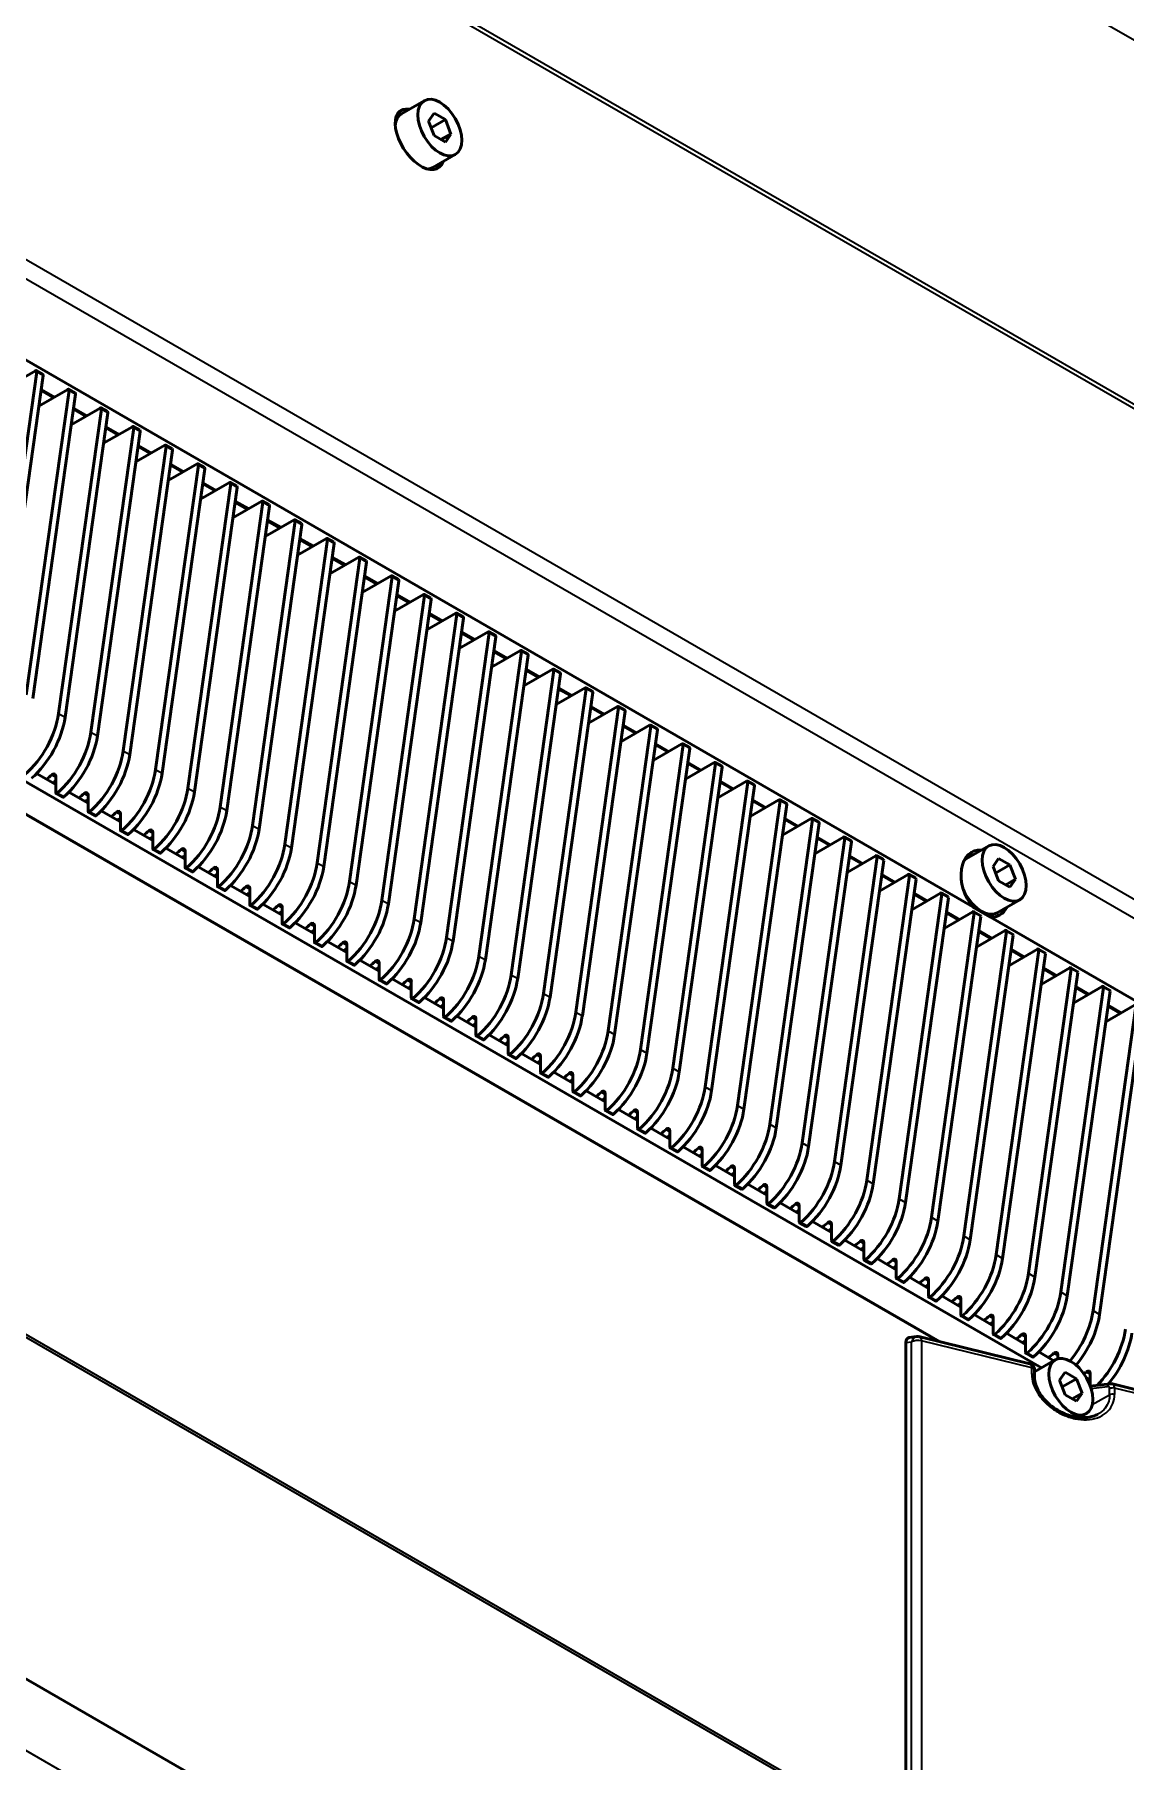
# Model space of a CAD drawing. Header units: millimetres. Extents: x 100 to 5488, y 100 to 4218.
# Drawn here: x 563.4 to 682.7, y 1034.9 to 1223.9 of the extents above; entities that cross this region are included whole.
import ezdxf

# ---------------------------------------------------------------- set-up
doc = ezdxf.new("R2010")
doc.units = ezdxf.units.MM
doc.header["$LTSCALE"] = 20
doc.layers.add('Visible (ANSI)', color=7, linetype='Continuous', lineweight=50)
doc.layers.add('Visible Narrow (ANSI)', color=7, linetype='Continuous', lineweight=35)

msp = doc.modelspace()

# ---------------------------------------------------------------- linework, layer by layer
at = {"layer": 'Visible (ANSI)'}
for p, q in [((606.025, 1216.624), (603.55, 1215.195)), ((607.112, 1215.258), (606.5, 1214.387)), ((607.112, 1215.258), (608.337, 1214.551)), ((438.302, 1213.802), (673.515, 1078.001)), ((606.5, 1214.387), (607.112, 1212.808)), ((606.784, 1213.654), (608.337, 1214.551)), ((607.889, 1212.36), (608.949, 1212.972)), ((608.949, 1212.972), (608.337, 1214.551)), ((608.337, 1212.101), (608.949, 1212.972)), ((608.337, 1212.101), (607.112, 1212.808)), ((662.364, 1080.874), (439.15, 1209.746)), ((609.425, 1210.735), (606.95, 1209.306)), ((551.27, 1194.683), (666.039, 1128.421)), ((563.643, 1186.976), (558.968, 1153.664)), ((559.675, 1153.256), (564.35, 1186.567)), ((563.503, 1187.087), (560.345, 1185.263)), ((563.603, 1187.097), (564.31, 1186.689)), ((567.178, 1184.934), (562.503, 1151.623)), ((563.211, 1151.215), (567.885, 1184.526)), ((567.039, 1185.046), (563.88, 1183.222)), ((565.581, 1184.204), (564.135, 1185.039)), ((567.139, 1185.056), (567.846, 1184.647)), ((570.714, 1182.893), (566.039, 1149.582)), ((570.574, 1183.004), (567.416, 1181.181)), ((569.117, 1182.163), (567.671, 1182.998)), ((570.674, 1183.014), (571.381, 1182.606)), ((566.746, 1149.173), (571.421, 1182.485)), ((574.249, 1180.852), (569.574, 1147.54)), ((574.11, 1180.963), (570.951, 1179.14)), ((572.652, 1180.122), (571.206, 1180.956)), ((574.21, 1180.973), (574.917, 1180.565)), ((570.282, 1147.132), (574.956, 1180.444)), ((577.645, 1178.922), (574.487, 1177.098)), ((576.188, 1178.08), (574.742, 1178.915)), ((577.745, 1178.932), (578.452, 1178.524)), ((577.785, 1178.811), (573.11, 1145.499)), ((573.817, 1145.091), (578.492, 1178.402)), ((581.32, 1176.769), (576.646, 1143.458)), ((577.353, 1143.05), (582.027, 1176.361)), ((581.181, 1176.881), (578.022, 1175.057)), ((579.723, 1176.039), (578.277, 1176.874)), ((581.281, 1176.891), (581.988, 1176.482)), ((584.856, 1174.728), (580.181, 1141.417)), ((580.888, 1141.008), (585.563, 1174.32)), ((584.716, 1174.839), (581.558, 1173.016)), ((583.259, 1173.998), (581.813, 1174.833)), ((584.816, 1174.849), (585.524, 1174.441)), ((588.391, 1172.687), (583.717, 1139.375)), ((584.424, 1138.967), (589.098, 1172.279)), ((588.252, 1172.798), (585.093, 1170.975)), ((586.794, 1171.957), (585.348, 1172.791)), ((588.352, 1172.808), (589.059, 1172.4)), ((591.927, 1170.646), (587.252, 1137.334)), ((587.959, 1136.926), (592.634, 1170.237)), ((591.788, 1170.757), (588.629, 1168.933)), ((590.33, 1169.915), (588.884, 1170.75)), ((591.888, 1170.767), (592.595, 1170.359)), ((595.462, 1168.604), (590.788, 1135.293)), ((591.495, 1134.885), (596.169, 1168.196)), ((595.323, 1168.716), (592.164, 1166.892)), ((593.865, 1167.874), (592.419, 1168.709)), ((595.423, 1168.726), (596.13, 1168.317)), ((598.998, 1166.563), (594.323, 1133.252)), ((595.03, 1132.844), (599.705, 1166.155)), ((598.859, 1166.674), (595.7, 1164.851)), ((597.401, 1165.833), (595.955, 1166.668)), ((598.959, 1166.684), (599.666, 1166.276)), ((602.533, 1164.522), (597.859, 1131.211)), ((598.566, 1130.802), (603.241, 1164.114)), ((602.394, 1164.633), (599.236, 1162.81)), ((600.936, 1163.792), (599.49, 1164.627)), ((602.494, 1164.643), (603.201, 1164.235)), ((606.069, 1162.481), (601.394, 1129.169)), ((602.101, 1128.761), (606.776, 1162.072)), ((605.93, 1162.592), (602.771, 1160.768)), ((604.472, 1161.75), (603.026, 1162.585)), ((606.03, 1162.602), (606.737, 1162.194)), ((609.604, 1160.439), (604.93, 1127.128)), ((605.637, 1126.72), (610.312, 1160.031)), ((609.465, 1160.551), (606.307, 1158.727)), ((608.008, 1159.709), (606.562, 1160.544)), ((609.565, 1160.561), (610.272, 1160.152)), ((613.14, 1158.398), (608.465, 1125.087)), ((613.001, 1158.509), (609.842, 1156.686)), ((611.543, 1157.668), (610.097, 1158.503)), ((613.101, 1158.519), (613.808, 1158.111)), ((609.172, 1124.679), (613.847, 1157.99)), ((616.676, 1156.357), (612.001, 1123.046)), ((616.536, 1156.468), (613.378, 1154.645)), ((615.079, 1155.627), (613.633, 1156.462)), ((616.636, 1156.478), (617.343, 1156.07)), ((612.708, 1122.637), (617.383, 1155.949)), ((620.211, 1154.316), (615.536, 1121.004)), ((620.072, 1154.427), (616.913, 1152.603)), ((618.614, 1153.585), (617.168, 1154.42)), ((620.172, 1154.437), (620.879, 1154.029)), ((616.244, 1120.596), (620.918, 1153.908)), ((623.747, 1152.275), (619.072, 1118.963)), ((619.779, 1118.555), (624.454, 1151.866)), ((623.607, 1152.386), (620.449, 1150.562)), ((622.15, 1151.544), (620.704, 1152.379)), ((623.707, 1152.396), (624.414, 1151.987)), ((627.282, 1150.233), (622.607, 1116.922)), ((623.315, 1116.514), (627.989, 1149.825)), ((627.143, 1150.345), (623.984, 1148.521)), ((625.685, 1149.503), (624.239, 1150.338)), ((627.243, 1150.354), (627.95, 1149.946)), ((630.818, 1148.192), (626.143, 1114.881)), ((626.85, 1114.472), (631.525, 1147.784)), ((630.678, 1148.303), (627.52, 1146.48)), ((629.221, 1147.462), (627.775, 1148.297)), ((630.778, 1148.313), (631.486, 1147.905)), ((634.353, 1146.151), (629.679, 1112.839)), ((630.386, 1112.431), (635.06, 1145.743)), ((634.214, 1146.262), (631.055, 1144.438)), ((632.756, 1145.42), (631.31, 1146.255)), ((634.314, 1146.272), (635.021, 1145.864)), ((565.723, 1141.807), (563.624, 1143.018)), ((637.889, 1144.11), (633.214, 1110.798)), ((633.921, 1110.39), (638.596, 1143.701)), ((637.749, 1144.221), (634.591, 1142.397)), ((636.292, 1143.379), (634.846, 1144.214)), ((637.849, 1144.231), (638.557, 1143.822)), ((565.723, 1142.717), (565.723, 1140.922)), ((641.424, 1142.068), (636.75, 1108.757)), ((637.457, 1108.349), (642.131, 1141.66)), ((641.285, 1142.18), (638.126, 1140.356)), ((639.827, 1141.338), (638.381, 1142.173)), ((641.385, 1142.189), (642.092, 1141.781)), ((565.764, 1140.83), (566.471, 1140.422)), ((569.258, 1139.765), (567.16, 1140.977)), ((569.258, 1140.676), (569.258, 1138.881)), ((644.96, 1140.027), (640.285, 1106.716)), ((640.992, 1106.307), (645.667, 1139.619)), ((644.821, 1140.138), (641.662, 1138.315)), ((643.363, 1139.297), (641.917, 1140.132)), ((644.921, 1140.148), (645.628, 1139.74)), ((569.3, 1138.789), (570.007, 1138.381)), ((572.794, 1137.724), (570.695, 1138.936)), ((572.794, 1138.634), (572.794, 1136.84)), ((648.495, 1137.986), (643.821, 1104.674)), ((644.528, 1104.266), (649.202, 1137.578)), ((648.356, 1138.097), (645.197, 1136.273)), ((646.898, 1137.256), (645.452, 1138.09)), ((648.456, 1138.107), (649.163, 1137.699)), ((572.835, 1136.748), (573.542, 1136.34)), ((576.329, 1135.683), (574.231, 1136.894)), ((576.329, 1136.593), (576.329, 1134.798)), ((652.031, 1135.945), (647.356, 1102.633)), ((648.063, 1102.225), (652.738, 1135.536)), ((651.892, 1136.056), (648.733, 1134.232)), ((650.434, 1135.214), (648.988, 1136.049)), ((651.992, 1136.066), (652.699, 1135.657)), ((576.371, 1134.707), (577.078, 1134.298)), ((579.865, 1133.642), (577.766, 1134.853)), ((579.865, 1134.552), (579.865, 1132.757)), ((655.566, 1133.903), (650.892, 1100.592)), ((655.427, 1134.015), (652.269, 1132.191)), ((653.97, 1133.173), (652.523, 1134.008)), ((655.527, 1134.024), (656.234, 1133.616)), ((667.755, 1135.097), (665.28, 1133.668)), ((668.843, 1133.731), (668.23, 1132.86)), ((668.843, 1133.731), (670.068, 1133.024)), ((579.906, 1132.666), (580.613, 1132.257)), ((583.4, 1131.6), (581.302, 1132.812)), ((583.4, 1132.511), (583.4, 1130.716)), ((651.599, 1100.184), (656.274, 1133.495)), ((659.102, 1131.862), (654.427, 1098.551)), ((658.963, 1131.973), (655.804, 1130.15)), ((657.505, 1131.132), (656.059, 1131.967)), ((659.063, 1131.983), (659.77, 1131.575)), ((668.23, 1132.86), (668.843, 1131.281)), ((668.515, 1132.127), (670.068, 1133.024)), ((670.68, 1131.445), (670.068, 1133.024)), ((583.442, 1130.624), (584.149, 1130.216)), ((586.936, 1129.559), (584.837, 1130.771)), ((586.936, 1130.47), (586.936, 1128.675)), ((655.134, 1098.142), (659.809, 1131.454)), ((662.637, 1129.821), (657.963, 1096.509)), ((662.498, 1129.932), (659.34, 1128.108)), ((661.041, 1129.091), (659.595, 1129.925)), ((662.598, 1129.942), (663.305, 1129.534)), ((670.068, 1130.574), (668.843, 1131.281)), ((669.619, 1130.833), (670.68, 1131.445)), ((670.068, 1130.574), (670.68, 1131.445)), ((586.977, 1128.583), (587.684, 1128.175)), ((590.471, 1127.518), (588.373, 1128.729)), ((590.471, 1128.428), (590.471, 1126.633)), ((658.67, 1096.101), (663.345, 1129.413)), ((666.034, 1127.891), (662.875, 1126.067)), ((664.576, 1127.049), (663.13, 1127.884)), ((666.038, 1128.41), (667.923, 1127.322)), ((666.134, 1127.901), (666.841, 1127.493)), ((671.155, 1129.208), (668.68, 1127.779)), ((590.513, 1126.542), (591.22, 1126.134)), ((594.007, 1125.477), (591.908, 1126.688)), ((594.007, 1126.387), (594.007, 1124.592)), ((666.173, 1127.78), (661.498, 1094.468)), ((662.205, 1094.06), (666.88, 1127.371)), ((667.943, 1127.322), (782.711, 1061.06)), ((594.048, 1124.501), (594.755, 1124.092)), ((597.542, 1123.435), (595.444, 1124.647)), ((597.542, 1124.346), (597.542, 1122.551)), ((669.709, 1125.738), (665.034, 1092.427)), ((665.741, 1092.019), (670.416, 1125.33)), ((669.569, 1125.85), (666.411, 1124.026)), ((668.112, 1125.008), (666.666, 1125.843)), ((669.669, 1125.86), (670.376, 1125.451)), ((597.584, 1122.459), (598.291, 1122.051)), ((601.078, 1121.394), (598.979, 1122.606)), ((601.078, 1122.305), (601.078, 1120.51)), ((673.244, 1123.697), (668.569, 1090.386)), ((669.277, 1089.977), (673.951, 1123.289)), ((673.105, 1123.808), (669.946, 1121.985)), ((671.647, 1122.967), (670.201, 1123.802)), ((673.205, 1123.818), (673.912, 1123.41)), ((601.119, 1120.418), (601.826, 1120.01)), ((604.613, 1119.353), (602.515, 1120.565)), ((676.78, 1121.656), (672.105, 1088.344)), ((672.812, 1087.936), (677.487, 1121.248)), ((676.64, 1121.767), (673.482, 1119.944)), ((675.183, 1120.926), (673.737, 1121.76)), ((676.74, 1121.777), (677.447, 1121.369)), ((604.613, 1120.263), (604.613, 1118.468)), ((608.149, 1117.312), (606.05, 1118.523)), ((680.315, 1119.615), (675.64, 1086.303)), ((676.348, 1085.895), (681.022, 1119.206)), ((680.176, 1119.726), (677.017, 1117.902)), ((678.718, 1118.884), (677.272, 1119.719)), ((680.276, 1119.736), (680.983, 1119.328)), ((604.655, 1118.377), (605.362, 1117.969)), ((608.149, 1118.222), (608.149, 1116.427)), ((683.851, 1117.573), (679.176, 1084.262)), ((679.883, 1083.854), (684.558, 1117.165)), ((683.711, 1117.685), (680.553, 1115.861)), ((682.254, 1116.843), (680.808, 1117.678)), ((608.19, 1116.336), (608.898, 1115.927)), ((611.685, 1115.27), (609.586, 1116.482)), ((611.685, 1116.181), (611.685, 1114.386)), ((611.726, 1114.294), (612.433, 1113.886)), ((615.22, 1113.229), (613.121, 1114.441)), ((615.22, 1114.14), (615.22, 1112.345)), ((615.261, 1112.253), (615.969, 1111.845)), ((618.756, 1111.188), (616.657, 1112.4)), ((618.756, 1112.098), (618.756, 1110.303)), ((618.797, 1110.212), (619.504, 1109.804)), ((622.291, 1109.147), (620.193, 1110.358)), ((622.291, 1110.057), (622.291, 1108.262)), ((622.333, 1108.171), (623.04, 1107.762)), ((625.827, 1107.105), (623.728, 1108.317)), ((625.827, 1108.016), (625.827, 1106.221)), ((625.868, 1106.129), (626.575, 1105.721)), ((629.362, 1105.064), (627.264, 1106.276)), ((629.362, 1105.975), (629.362, 1104.18)), ((629.404, 1104.088), (630.111, 1103.68)), ((632.898, 1103.023), (630.799, 1104.235)), ((632.898, 1103.933), (632.898, 1102.138)), ((632.939, 1102.047), (633.646, 1101.639)), ((636.433, 1100.982), (634.335, 1102.193)), ((636.433, 1101.892), (636.433, 1100.097)), ((636.475, 1100.006), (637.182, 1099.597)), ((639.969, 1098.941), (637.87, 1100.152)), ((639.969, 1099.851), (639.969, 1098.056)), ((640.01, 1097.964), (640.717, 1097.556)), ((643.504, 1096.899), (641.406, 1098.111)), ((643.504, 1097.81), (643.504, 1096.015)), ((643.546, 1095.923), (644.253, 1095.515)), ((647.04, 1094.858), (644.941, 1096.07)), ((647.04, 1095.768), (647.04, 1093.973)), ((647.081, 1093.882), (647.788, 1093.474)), ((650.575, 1092.817), (648.477, 1094.028)), ((650.575, 1093.727), (650.575, 1091.932)), ((654.111, 1090.776), (652.012, 1091.987)), ((650.617, 1091.841), (651.324, 1091.432)), ((654.111, 1091.686), (654.111, 1089.891)), ((654.152, 1089.799), (654.859, 1089.391)), ((657.646, 1088.734), (655.548, 1089.946)), ((657.646, 1089.645), (657.646, 1087.85)), ((657.688, 1087.758), (658.395, 1087.35)), ((661.182, 1086.693), (659.083, 1087.905)), ((661.182, 1087.603), (661.182, 1085.809)), ((661.223, 1085.717), (661.931, 1085.309)), ((664.718, 1084.652), (662.619, 1085.863)), ((664.718, 1085.562), (664.718, 1083.767)), ((664.759, 1083.676), (665.466, 1083.267)), ((668.253, 1082.611), (666.154, 1083.822)), ((668.253, 1083.521), (668.253, 1081.726)), ((658.707, 1028.246), (658.707, 1080.761)), ((659.891, 1081.413), (659.063, 1081.312)), ((672.237, 1078.454), (660.251, 1081.392)), ((668.294, 1081.634), (669.002, 1081.226)), ((671.789, 1080.569), (669.69, 1081.781)), ((671.789, 1081.48), (671.789, 1079.685)), ((671.83, 1079.593), (672.537, 1079.185)), ((675.038, 1078.881), (672.763, 1077.568)), ((674.876, 1078.787), (673.226, 1079.74)), ((675.324, 1079.438), (675.324, 1078.998)), ((672.237, 1078.454), (672.237, 1078.454)), ((672.763, 1077.058), (672.763, 1077.732)), ((676.126, 1077.515), (675.514, 1076.644)), ((676.126, 1077.515), (677.351, 1076.808)), ((678.86, 1077.397), (678.86, 1076.018)), ((675.514, 1076.644), (676.126, 1075.065)), ((675.798, 1075.911), (677.351, 1076.808)), ((677.351, 1074.358), (676.126, 1075.065)), ((676.902, 1074.617), (677.963, 1075.23)), ((677.963, 1075.23), (677.351, 1076.808)), ((677.351, 1074.358), (677.963, 1075.23)), ((678.86, 1076.487), (678.587, 1076.644)), ((678.87, 1075.988), (681.02, 1076.251)), ((699.981, 1071.655), (681.288, 1076.236)), ((681.513, 1074.955), (681.513, 1074.955)), ((680.673, 1073.868), (680.673, 1073.868)), ((678.438, 1072.992), (677.709, 1072.571)), ((654.229, 990.998), (521.057, 1067.885))]:
    msp.add_line(p, q, dxfattribs=at)
msp.add_arc((660.012, 1080.421), 1, 76.22988, 96.96667, dxfattribs=at)
for centre in [(607.725, 1213.68), (669.455, 1132.152), (676.738, 1075.937)]:
    msp.add_ellipse(centre, major_axis=(-1.7, 2.944), ratio=0.5773503, dxfattribs=at)
for centre, major_axis, ratio, start_param, end_param in [((605.5, 1212.395), (-2.068, 3.134), 0.5332704, 5.8158482, 9.8284056), ((605.25, 1212.251), (-1.7, 2.944), 0.5773503, 0, 0.7045397), ((605.25, 1212.251), (-1.875, 3.248), 0.5773503, 5.847703, 6.2523014), ((605.25, 1212.251), (1.7, -2.944), 0.5773503, 5.9895783, 6.2831853), ((605.25, 1212.251), (1.875, -3.248), 0.5773503, 0.1076794, 0.4354824), ((563.503, 1186.924), (0.1, 0.173), 0.5773503, 5.3232542, 7.0685835), ((564.21, 1186.515), (0.1, 0.173), 0.5773503, 5.3232542, 6.2831853), ((567.039, 1184.882), (0.1, 0.173), 0.5773503, 5.3232542, 7.0685835), ((567.746, 1184.474), (0.1, 0.173), 0.5773503, 5.3232542, 6.2831853), ((570.574, 1182.841), (0.1, 0.173), 0.5773503, 5.3232542, 7.0685835), ((571.281, 1182.433), (0.1, 0.173), 0.5773503, 5.3232542, 6.2831853), ((574.11, 1180.8), (0.1, 0.173), 0.5773503, 5.3232542, 7.0685835), ((574.817, 1180.392), (0.1, 0.173), 0.5773503, 5.3232542, 6.2831853), ((577.645, 1178.759), (0.1, 0.173), 0.5773503, 5.3232542, 7.0685835), ((578.352, 1178.35), (0.1, 0.173), 0.5773503, 5.3232542, 6.2831853), ((581.181, 1176.717), (0.1, 0.173), 0.5773503, 5.3232542, 7.0685835), ((581.888, 1176.309), (0.1, 0.173), 0.5773503, 5.3232542, 6.2831853), ((584.716, 1174.676), (0.1, 0.173), 0.5773503, 5.3232542, 7.0685835), ((585.424, 1174.268), (0.1, 0.173), 0.5773503, 5.3232542, 6.2831853), ((588.252, 1172.635), (0.1, 0.173), 0.5773503, 5.3232542, 7.0685835), ((588.959, 1172.227), (0.1, 0.173), 0.5773503, 5.3232542, 6.2831853), ((591.788, 1170.594), (0.1, 0.173), 0.5773503, 5.3232542, 7.0685835), ((592.495, 1170.185), (0.1, 0.173), 0.5773503, 5.3232542, 6.2831853), ((595.323, 1168.552), (0.1, 0.173), 0.5773503, 5.3232542, 7.0685835), ((596.03, 1168.144), (0.1, 0.173), 0.5773503, 5.3232542, 6.2831853), ((598.859, 1166.511), (0.1, 0.173), 0.5773503, 5.3232542, 7.0685835), ((599.566, 1166.103), (0.1, 0.173), 0.5773503, 5.3232542, 6.2831853), ((602.394, 1164.47), (0.1, 0.173), 0.5773503, 5.3232542, 7.0685835), ((603.101, 1164.062), (0.1, 0.173), 0.5773503, 5.3232542, 6.2831853), ((605.93, 1162.429), (0.1, 0.173), 0.5773503, 5.3232542, 7.0685835), ((606.637, 1162.02), (0.1, 0.173), 0.5773503, 5.3232542, 6.2831853), ((609.465, 1160.387), (0.1, 0.173), 0.5773503, 5.3232542, 7.0685835), ((610.172, 1159.979), (0.1, 0.173), 0.5773503, 5.3232542, 6.2831853), ((613.001, 1158.346), (0.1, 0.173), 0.5773503, 5.3232542, 7.0685835), ((613.708, 1157.938), (0.1, 0.173), 0.5773503, 5.3232542, 6.2831853), ((616.536, 1156.305), (0.1, 0.173), 0.5773503, 5.3232542, 7.0685835), ((617.243, 1155.897), (0.1, 0.173), 0.5773503, 5.3232542, 6.2831853), ((620.072, 1154.264), (0.1, 0.173), 0.5773503, 5.3232542, 7.0685835), ((620.779, 1153.855), (0.1, 0.173), 0.5773503, 5.3232542, 6.2831853), ((623.607, 1152.222), (0.1, 0.173), 0.5773503, 5.3232542, 7.0685835), ((624.314, 1151.814), (0.1, 0.173), 0.5773503, 5.3232542, 6.2831853), ((561.164, 1147.76), (-3.5, -6.062), 0.5773503, 1.0299207, 2.1816616), ((561.872, 1147.352), (3.5, 6.062), 0.5773503, 4.1715134, 5.3232542), ((627.143, 1150.181), (0.1, 0.173), 0.5773503, 5.3232542, 7.0685835), ((627.85, 1149.773), (0.1, 0.173), 0.5773503, 5.3232542, 6.2831853), ((564.7, 1145.719), (-3.5, -6.062), 0.5773503, 1.0299207, 2.1816616), ((565.407, 1145.31), (3.5, 6.062), 0.5773503, 4.1715134, 5.3232542), ((630.678, 1148.14), (0.1, 0.173), 0.5773503, 5.3232542, 7.0685835), ((631.386, 1147.732), (0.1, 0.173), 0.5773503, 5.3232542, 6.2831853), ((568.235, 1143.677), (-3.5, -6.062), 0.5773503, 1.0299207, 2.1816616), ((568.943, 1143.269), (3.5, 6.062), 0.5773503, 4.1715134, 5.3232542), ((634.214, 1146.099), (0.1, 0.173), 0.5773503, 5.3232542, 7.0685835), ((634.921, 1145.69), (0.1, 0.173), 0.5773503, 5.3232542, 6.2831853), ((565.369, 1142.513), (0.25, 0.433), 0.5773503, 5.4977871, 7.2814551), ((571.771, 1141.636), (-3.5, -6.062), 0.5773503, 1.0299207, 2.1816616), ((572.478, 1141.228), (3.5, 6.062), 0.5773503, 4.1715134, 5.3232542), ((637.749, 1144.057), (0.1, 0.173), 0.5773503, 5.3232542, 7.0685835), ((638.457, 1143.649), (0.1, 0.173), 0.5773503, 5.3232542, 6.2831853), ((538.853, 1268.86), (-88.5, -153.286), 0.5773503, 0.9935189, 0.9982698), ((539.56, 1268.452), (88.5, 153.286), 0.5773503, 4.1351115, 4.1375835), ((575.307, 1139.595), (-3.5, -6.062), 0.5773503, 1.0299207, 2.1816616), ((641.285, 1142.016), (0.1, 0.173), 0.5773503, 5.3232542, 7.0685835), ((641.992, 1141.608), (0.1, 0.173), 0.5773503, 5.3232542, 6.2831853), ((565.864, 1141.004), (-0.1, -0.173), 0.5773503, 5.4977871, 7.313106), ((566.571, 1140.595), (-0.1, -0.173), 0.5773503, 0, 1.0299207), ((542.388, 1266.819), (-88.5, -153.286), 0.5773503, 0.9935189, 0.9982698), ((568.905, 1140.472), (0.25, 0.433), 0.5773503, 5.4977871, 7.2814551), ((543.095, 1266.411), (88.5, 153.286), 0.5773503, 4.1351115, 4.1375835), ((576.014, 1139.187), (3.5, 6.062), 0.5773503, 4.1715134, 5.3232542), ((578.842, 1137.554), (-3.5, -6.062), 0.5773503, 1.0299207, 2.1816616), ((644.821, 1139.975), (0.1, 0.173), 0.5773503, 5.3232542, 7.0685835), ((645.528, 1139.567), (0.1, 0.173), 0.5773503, 5.3232542, 6.2831853), ((569.4, 1138.962), (-0.1, -0.173), 0.5773503, 5.4977871, 7.313106), ((570.107, 1138.554), (-0.1, -0.173), 0.5773503, 0, 1.0299207), ((545.924, 1264.778), (-88.5, -153.286), 0.5773503, 0.9935189, 0.9982698), ((572.44, 1138.43), (0.25, 0.433), 0.5773503, 5.4977871, 7.2814551), ((546.631, 1264.37), (88.5, 153.286), 0.5773503, 4.1351115, 4.1375835), ((579.549, 1137.145), (3.5, 6.062), 0.5773503, 4.1715134, 5.3232542), ((582.378, 1135.512), (-3.5, -6.062), 0.5773503, 1.0299207, 2.1816616), ((648.356, 1137.934), (0.1, 0.173), 0.5773503, 5.3232542, 7.0685835), ((649.063, 1137.526), (0.1, 0.173), 0.5773503, 5.3232542, 6.2831853), ((572.935, 1136.921), (-0.1, -0.173), 0.5773503, 5.4977871, 7.313106), ((573.642, 1136.513), (-0.1, -0.173), 0.5773503, 0, 1.0299207), ((549.459, 1262.737), (-88.5, -153.286), 0.5773503, 0.9935189, 0.9982698), ((575.976, 1136.389), (0.25, 0.433), 0.5773503, 5.4977871, 7.2814551), ((550.166, 1262.328), (88.5, 153.286), 0.5773503, 4.1351115, 4.1375835), ((583.085, 1135.104), (3.5, 6.062), 0.5773503, 4.1715134, 5.3232542), ((651.892, 1135.893), (0.1, 0.173), 0.5773503, 5.3232542, 7.0685835), ((652.599, 1135.484), (0.1, 0.173), 0.5773503, 5.3232542, 6.2831853), ((576.471, 1134.88), (-0.1, -0.173), 0.5773503, 5.4977871, 7.313106), ((577.178, 1134.472), (-0.1, -0.173), 0.5773503, 0, 1.0299207), ((552.995, 1260.695), (-88.5, -153.286), 0.5773503, 0.9935189, 0.9982698), ((579.511, 1134.348), (0.25, 0.433), 0.5773503, 5.4977871, 7.2814551), ((553.702, 1260.287), (88.5, 153.286), 0.5773503, 4.1351115, 4.1375835), ((585.913, 1133.471), (-3.5, -6.062), 0.5773503, 1.0299207, 2.1816616), ((586.62, 1133.063), (3.5, 6.062), 0.5773503, 4.1715134, 5.3232542), ((655.427, 1133.851), (0.1, 0.173), 0.5773503, 5.3232542, 7.0685835), ((656.134, 1133.443), (0.1, 0.173), 0.5773503, 5.3232542, 6.2831853), ((667.427, 1130.981), (-1.261, 3.569), 0.6665317, 5.9710489, 8.3955177), ((666.98, 1130.724), (-1.7, 2.944), 0.5773503, 0, 0.1313564), ((666.98, 1130.724), (-1.875, 3.248), 0.5773503, 5.847703, 6.0929978), ((580.006, 1132.839), (-0.1, -0.173), 0.5773503, 5.4977871, 7.313106), ((580.713, 1132.43), (-0.1, -0.173), 0.5773503, 0, 1.0299207), ((556.53, 1258.654), (-88.5, -153.286), 0.5773503, 0.9935189, 0.9982698), ((583.047, 1132.307), (0.25, 0.433), 0.5773503, 5.4977871, 7.2814551), ((557.237, 1258.246), (88.5, 153.286), 0.5773503, 4.1351115, 4.1375835), ((589.449, 1131.43), (-3.5, -6.062), 0.5773503, 1.0299207, 2.1816616), ((590.156, 1131.022), (3.5, 6.062), 0.5773503, 4.1715134, 5.3232542), ((658.963, 1131.81), (0.1, 0.173), 0.5773503, 5.3232542, 7.0685835), ((583.542, 1130.797), (-0.1, -0.173), 0.5773503, 5.4977871, 7.313106), ((584.249, 1130.389), (-0.1, -0.173), 0.5773503, 0, 1.0299207), ((560.066, 1256.613), (-88.5, -153.286), 0.5773503, 0.9935189, 0.9982698), ((586.582, 1130.265), (0.25, 0.433), 0.5773503, 5.4977871, 7.2814551), ((560.773, 1256.205), (88.5, 153.286), 0.5773503, 4.1351115, 4.1375835), ((592.984, 1129.389), (-3.5, -6.062), 0.5773503, 1.0299207, 2.1816616), ((593.691, 1128.98), (3.5, 6.062), 0.5773503, 4.1715134, 5.3232542), ((659.67, 1131.402), (0.1, 0.173), 0.5773503, 5.3232542, 6.2831853), ((662.498, 1129.769), (0.1, 0.173), 0.5773503, 5.3232542, 7.0685835), ((666.98, 1130.724), (1.7, -2.944), 0.5773503, 4.5215651, 6.2831853), ((587.077, 1128.756), (-0.1, -0.173), 0.5773503, 5.4977871, 7.313106), ((587.784, 1128.348), (-0.1, -0.173), 0.5773503, 0, 1.0299207), ((563.601, 1254.572), (-88.5, -153.286), 0.5773503, 0.9935189, 0.9982698), ((590.118, 1128.224), (0.25, 0.433), 0.5773503, 5.4977871, 7.2814551), ((564.308, 1254.163), (88.5, 153.286), 0.5773503, 4.1351115, 4.1375835), ((596.52, 1127.347), (-3.5, -6.062), 0.5773503, 1.0299207, 2.1816616), ((597.227, 1126.939), (3.5, 6.062), 0.5773503, 4.1715134, 5.3232542), ((663.205, 1129.361), (0.1, 0.173), 0.5773503, 5.3232542, 6.2831853), ((666.98, 1130.724), (1.875, -3.248), 0.5773503, 5.1305791, 5.1341333), ((666.034, 1127.728), (0.1, 0.173), 0.5773503, 5.3232542, 7.0685835), ((667.427, 1130.981), (-1.261, 3.569), 0.6665317, 2.8467484, 3.7004209), ((666.98, 1130.724), (1.875, -3.248), 0.5773503, 0.0284998, 0.4354824), ((590.613, 1126.715), (-0.1, -0.173), 0.5773503, 5.4977871, 7.313106), ((591.32, 1126.307), (-0.1, -0.173), 0.5773503, 0, 1.0299207), ((567.137, 1252.53), (-88.5, -153.286), 0.5773503, 0.9935189, 0.9982698), ((593.653, 1126.183), (0.25, 0.433), 0.5773503, 5.4977871, 7.2814551), ((600.055, 1125.306), (-3.5, -6.062), 0.5773503, 1.0299207, 2.1816616), ((600.762, 1124.898), (3.5, 6.062), 0.5773503, 4.1715134, 5.3232542), ((666.741, 1127.319), (0.1, 0.173), 0.5773503, 5.3232542, 6.2831853), ((666.98, 1130.724), (1.875, -3.248), 0.5773503, 5.861441, 5.8649952), ((567.844, 1252.122), (88.5, 153.286), 0.5773503, 4.1351115, 4.1375835), ((594.148, 1124.674), (-0.1, -0.173), 0.5773503, 5.4977871, 7.313106), ((594.855, 1124.265), (-0.1, -0.173), 0.5773503, 0, 1.0299207), ((570.672, 1250.489), (-88.5, -153.286), 0.5773503, 0.9935189, 0.9982698), ((597.189, 1124.142), (0.25, 0.433), 0.5773503, 5.4977871, 7.2814551), ((603.591, 1123.265), (-3.5, -6.062), 0.5773503, 1.0299207, 2.1816616), ((604.298, 1122.857), (3.5, 6.062), 0.5773503, 4.1715134, 5.3232542), ((669.569, 1125.686), (0.1, 0.173), 0.5773503, 5.3232542, 7.0685835), ((670.276, 1125.278), (0.1, 0.173), 0.5773503, 5.3232542, 6.2831853), ((571.379, 1250.081), (88.5, 153.286), 0.5773503, 4.1351115, 4.1375835), ((597.684, 1122.633), (-0.1, -0.173), 0.5773503, 5.4977871, 7.313106), ((574.208, 1248.448), (-88.5, -153.286), 0.5773503, 0.9935189, 0.9982698), ((600.724, 1122.1), (0.25, 0.433), 0.5773503, 5.4977871, 7.2814551), ((607.126, 1121.224), (-3.5, -6.062), 0.5773503, 1.0299207, 2.1816616), ((607.833, 1120.815), (3.5, 6.062), 0.5773503, 4.1715134, 5.3232542), ((673.105, 1123.645), (0.1, 0.173), 0.5773503, 5.3232542, 7.0685835), ((673.812, 1123.237), (0.1, 0.173), 0.5773503, 5.3232542, 6.2831853), ((598.391, 1122.224), (-0.1, -0.173), 0.5773503, 0, 1.0299207), ((574.915, 1248.04), (88.5, 153.286), 0.5773503, 4.1351115, 4.1375835), ((601.219, 1120.591), (-0.1, -0.173), 0.5773503, 5.4977871, 7.313106), ((577.743, 1246.407), (-88.5, -153.286), 0.5773503, 0.9935189, 0.9982698), ((604.26, 1120.059), (0.25, 0.433), 0.5773503, 5.4977871, 7.2814551), ((610.662, 1119.182), (-3.5, -6.062), 0.5773503, 1.0299207, 2.1816616), ((611.369, 1118.774), (3.5, 6.062), 0.5773503, 4.1715134, 5.3232542), ((676.64, 1121.604), (0.1, 0.173), 0.5773503, 5.3232542, 7.0685835), ((677.347, 1121.196), (0.1, 0.173), 0.5773503, 5.3232542, 6.2831853), ((601.926, 1120.183), (-0.1, -0.173), 0.5773503, 0, 1.0299207), ((578.45, 1245.998), (88.5, 153.286), 0.5773503, 4.1351115, 4.1375835), ((604.755, 1118.55), (-0.1, -0.173), 0.5773503, 5.4977871, 7.313106), ((607.795, 1118.018), (0.25, 0.433), 0.5773503, 5.4977871, 7.2814551), ((614.197, 1117.141), (-3.5, -6.062), 0.5773503, 1.0299207, 2.1816616), ((614.905, 1116.733), (3.5, 6.062), 0.5773503, 4.1715134, 5.3232542), ((680.176, 1119.563), (0.1, 0.173), 0.5773503, 5.3232542, 7.0685835), ((680.883, 1119.154), (0.1, 0.173), 0.5773503, 5.3232542, 6.2831853), ((605.462, 1118.142), (-0.1, -0.173), 0.5773503, 0, 1.0299207), ((581.279, 1244.365), (-88.5, -153.286), 0.5773503, 0.9935189, 0.9982698), ((581.986, 1243.957), (88.5, 153.286), 0.5773503, 4.1351115, 4.1375835), ((617.733, 1115.1), (-3.5, -6.062), 0.5773503, 1.0299207, 2.1816616), ((618.44, 1114.692), (3.5, 6.062), 0.5773503, 4.1715134, 5.3232542), ((608.29, 1116.509), (-0.1, -0.173), 0.5773503, 5.4977871, 7.313106), ((608.998, 1116.101), (-0.1, -0.173), 0.5773503, 0, 1.0299207), ((584.814, 1242.324), (-88.5, -153.286), 0.5773503, 0.9935189, 0.9982698), ((611.331, 1115.977), (0.25, 0.433), 0.5773503, 5.4977871, 7.2814551), ((585.522, 1241.916), (88.5, 153.286), 0.5773503, 4.1351115, 4.1375835), ((621.268, 1113.059), (-3.5, -6.062), 0.5773503, 1.0299207, 2.1816616), ((611.826, 1114.468), (-0.1, -0.173), 0.5773503, 5.4977871, 7.313106), ((612.533, 1114.059), (-0.1, -0.173), 0.5773503, 0, 1.0299207), ((588.35, 1240.283), (-88.5, -153.286), 0.5773503, 0.9935189, 0.9982698), ((614.866, 1113.935), (0.25, 0.433), 0.5773503, 5.4977871, 7.2814551), ((589.057, 1239.875), (88.5, 153.286), 0.5773503, 4.1351115, 4.1375835), ((621.976, 1112.651), (3.5, 6.062), 0.5773503, 4.1715134, 5.3232542), ((624.804, 1111.018), (-3.5, -6.062), 0.5773503, 1.0299207, 2.1816616), ((615.361, 1112.426), (-0.1, -0.173), 0.5773503, 5.4977871, 7.313106), ((616.069, 1112.018), (-0.1, -0.173), 0.5773503, 0, 1.0299207), ((591.886, 1238.242), (-88.5, -153.286), 0.5773503, 0.9935189, 0.9982698), ((618.402, 1111.894), (0.25, 0.433), 0.5773503, 5.4977871, 7.2814551), ((592.593, 1237.834), (88.5, 153.286), 0.5773503, 4.1351115, 4.1375835), ((625.511, 1110.609), (3.5, 6.062), 0.5773503, 4.1715134, 5.3232542), ((618.897, 1110.385), (-0.1, -0.173), 0.5773503, 5.4977871, 7.313106), ((619.604, 1109.977), (-0.1, -0.173), 0.5773503, 0, 1.0299207), ((595.421, 1236.201), (-88.5, -153.286), 0.5773503, 0.9935189, 0.9982698), ((621.938, 1109.853), (0.25, 0.433), 0.5773503, 5.4977871, 7.2814551), ((596.128, 1235.792), (88.5, 153.286), 0.5773503, 4.1351115, 4.1375835), ((628.34, 1108.976), (-3.5, -6.062), 0.5773503, 1.0299207, 2.1816616), ((629.047, 1108.568), (3.5, 6.062), 0.5773503, 4.1715134, 5.3232542), ((622.433, 1108.344), (-0.1, -0.173), 0.5773503, 5.4977871, 7.313106), ((623.14, 1107.936), (-0.1, -0.173), 0.5773503, 0, 1.0299207), ((598.957, 1234.159), (-88.5, -153.286), 0.5773503, 0.9935189, 0.9982698), ((625.473, 1107.812), (0.25, 0.433), 0.5773503, 5.4977871, 7.2814551), ((599.664, 1233.751), (88.5, 153.286), 0.5773503, 4.1351115, 4.1375835), ((631.875, 1106.935), (-3.5, -6.062), 0.5773503, 1.0299207, 2.1816616), ((632.582, 1106.527), (3.5, 6.062), 0.5773503, 4.1715134, 5.3232542), ((625.968, 1106.303), (-0.1, -0.173), 0.5773503, 5.4977871, 7.313106), ((626.675, 1105.894), (-0.1, -0.173), 0.5773503, 0, 1.0299207), ((602.492, 1232.118), (-88.5, -153.286), 0.5773503, 0.9935189, 0.9982698), ((629.009, 1105.77), (0.25, 0.433), 0.5773503, 5.4977871, 7.2814551), ((603.199, 1231.71), (88.5, 153.286), 0.5773503, 4.1351115, 4.1375835), ((635.411, 1104.894), (-3.5, -6.062), 0.5773503, 1.0299207, 2.1816616), ((636.118, 1104.486), (3.5, 6.062), 0.5773503, 4.1715134, 5.3232542), ((629.504, 1104.261), (-0.1, -0.173), 0.5773503, 5.4977871, 7.313106), ((630.211, 1103.853), (-0.1, -0.173), 0.5773503, 0, 1.0299207), ((606.028, 1230.077), (-88.5, -153.286), 0.5773503, 0.9935189, 0.9982698), ((632.544, 1103.729), (0.25, 0.433), 0.5773503, 5.4977871, 7.2814551), ((606.735, 1229.669), (88.5, 153.286), 0.5773503, 4.1351115, 4.1375835), ((638.946, 1102.853), (-3.5, -6.062), 0.5773503, 1.0299207, 2.1816616), ((639.653, 1102.444), (3.5, 6.062), 0.5773503, 4.1715134, 5.3232542), ((633.039, 1102.22), (-0.1, -0.173), 0.5773503, 5.4977871, 7.313106), ((633.746, 1101.812), (-0.1, -0.173), 0.5773503, 0, 1.0299207), ((609.563, 1228.036), (-88.5, -153.286), 0.5773503, 0.9935189, 0.9982698), ((636.08, 1101.688), (0.25, 0.433), 0.5773503, 5.4977871, 7.2814551), ((610.27, 1227.627), (88.5, 153.286), 0.5773503, 4.1351115, 4.1375835), ((642.482, 1100.811), (-3.5, -6.062), 0.5773503, 1.0299207, 2.1816616), ((643.189, 1100.403), (3.5, 6.062), 0.5773503, 4.1715134, 5.3232542), ((636.575, 1100.179), (-0.1, -0.173), 0.5773503, 5.4977871, 7.313106), ((637.282, 1099.771), (-0.1, -0.173), 0.5773503, 0, 1.0299207), ((613.099, 1225.994), (-88.5, -153.286), 0.5773503, 0.9935189, 0.9982698), ((639.615, 1099.647), (0.25, 0.433), 0.5773503, 5.4977871, 7.2814551), ((646.017, 1098.77), (-3.5, -6.062), 0.5773503, 1.0299207, 2.1816616), ((646.724, 1098.362), (3.5, 6.062), 0.5773503, 4.1715134, 5.3232542), ((613.806, 1225.586), (88.5, 153.286), 0.5773503, 4.1351115, 4.1375835), ((640.11, 1098.138), (-0.1, -0.173), 0.5773503, 5.4977871, 7.313106), ((616.634, 1223.953), (-88.5, -153.286), 0.5773503, 0.9935189, 0.9982698), ((643.151, 1097.606), (0.25, 0.433), 0.5773503, 5.4977871, 7.2814551), ((649.553, 1096.729), (-3.5, -6.062), 0.5773503, 1.0299207, 2.1816616), ((650.26, 1096.321), (3.5, 6.062), 0.5773503, 4.1715134, 5.3232542), ((640.817, 1097.729), (-0.1, -0.173), 0.5773503, 0, 1.0299207), ((617.341, 1223.545), (88.5, 153.286), 0.5773503, 4.1351115, 4.1375835), ((643.646, 1096.096), (-0.1, -0.173), 0.5773503, 5.4977871, 7.313106), ((620.17, 1221.912), (-88.5, -153.286), 0.5773503, 0.9935189, 0.9982698), ((646.686, 1095.564), (0.25, 0.433), 0.5773503, 5.4977871, 7.2814551), ((653.088, 1094.688), (-3.5, -6.062), 0.5773503, 1.0299207, 2.1816616), ((653.795, 1094.279), (3.5, 6.062), 0.5773503, 4.1715134, 5.3232542), ((644.353, 1095.688), (-0.1, -0.173), 0.5773503, 0, 1.0299207), ((620.877, 1221.504), (88.5, 153.286), 0.5773503, 4.1351115, 4.1375835), ((647.181, 1094.055), (-0.1, -0.173), 0.5773503, 5.4977871, 7.313106), ((623.705, 1219.871), (-88.5, -153.286), 0.5773503, 0.9935189, 0.9982698), ((650.222, 1093.523), (0.25, 0.433), 0.5773503, 5.4977871, 7.2814551), ((656.624, 1092.646), (-3.5, -6.062), 0.5773503, 1.0299207, 2.1816616), ((657.331, 1092.238), (3.5, 6.062), 0.5773503, 4.1715134, 5.3232542), ((647.888, 1093.647), (-0.1, -0.173), 0.5773503, 0, 1.0299207), ((624.412, 1219.462), (88.5, 153.286), 0.5773503, 4.1351115, 4.1375835), ((653.757, 1091.482), (0.25, 0.433), 0.5773503, 5.4977871, 7.2814551), ((660.159, 1090.605), (-3.5, -6.062), 0.5773503, 1.0299207, 2.1816616), ((660.866, 1090.197), (3.5, 6.062), 0.5773503, 4.1715134, 5.3232542), ((650.717, 1092.014), (-0.1, -0.173), 0.5773503, 5.4977871, 7.313106), ((651.424, 1091.606), (-0.1, -0.173), 0.5773503, 0, 1.0299207), ((627.241, 1217.829), (-88.5, -153.286), 0.5773503, 0.9935189, 0.9982698), ((627.948, 1217.421), (88.5, 153.286), 0.5773503, 4.1351115, 4.1375835), ((663.695, 1088.564), (-3.5, -6.062), 0.5773503, 1.0299207, 2.1816616), ((654.252, 1089.973), (-0.1, -0.173), 0.5773503, 5.4977871, 7.313106), ((654.959, 1089.564), (-0.1, -0.173), 0.5773503, 0, 1.0299207), ((630.776, 1215.788), (-88.5, -153.286), 0.5773503, 0.9935189, 0.9982698), ((657.293, 1089.441), (0.25, 0.433), 0.5773503, 5.4977871, 7.2814551), ((631.484, 1215.38), (88.5, 153.286), 0.5773503, 4.1351115, 4.1375835), ((664.402, 1088.156), (3.5, 6.062), 0.5773503, 4.1715134, 5.3232542), ((667.23, 1086.523), (-3.5, -6.062), 0.5773503, 1.0299207, 2.1816616), ((657.788, 1087.931), (-0.1, -0.173), 0.5773503, 5.4977871, 7.313106), ((658.495, 1087.523), (-0.1, -0.173), 0.5773503, 0, 1.0299207), ((634.312, 1213.747), (-88.5, -153.286), 0.5773503, 0.9935189, 0.9982698), ((660.828, 1087.399), (0.25, 0.433), 0.5773503, 5.4977871, 7.2814551), ((635.019, 1213.339), (88.5, 153.286), 0.5773503, 4.1351115, 4.1375835), ((667.938, 1086.114), (3.5, 6.062), 0.5773503, 4.1715134, 5.3232542), ((670.766, 1084.481), (-3.5, -6.062), 0.5773503, 1.0299207, 2.1816616), ((661.323, 1085.89), (-0.1, -0.173), 0.5773503, 5.4977871, 7.313106), ((662.031, 1085.482), (-0.1, -0.173), 0.5773503, 0, 1.0299207), ((637.847, 1211.706), (-88.5, -153.286), 0.5773503, 0.9935189, 0.9982698), ((664.364, 1085.358), (0.25, 0.433), 0.5773503, 5.4977871, 7.2814551), ((638.555, 1211.297), (88.5, 153.286), 0.5773503, 4.1351115, 4.1375835), ((671.473, 1084.073), (3.5, 6.062), 0.5773503, 4.1715134, 5.3232542), ((664.859, 1083.849), (-0.1, -0.173), 0.5773503, 5.4977871, 7.313106), ((665.566, 1083.441), (-0.1, -0.173), 0.5773503, 0, 1.0299207), ((641.383, 1209.664), (-88.5, -153.286), 0.5773503, 0.9935189, 0.9982698), ((667.9, 1083.317), (0.25, 0.433), 0.5773503, 5.4977871, 7.2814551), ((642.09, 1209.256), (88.5, 153.286), 0.5773503, 4.1351115, 4.1375835), ((674.301, 1082.44), (-3.5, -6.062), 0.5773503, 1.2793577, 2.1816616), ((675.009, 1082.032), (3.5, 6.062), 0.5773503, 4.4108573, 5.3232542), ((659.414, 1080.347), (-0.467, 0.93), 0.5711118, 6.0815083, 7.1327413), ((668.394, 1081.808), (-0.1, -0.173), 0.5773503, 5.4977871, 7.313106), ((669.102, 1081.399), (-0.1, -0.173), 0.5773503, 0, 1.0299207), ((644.919, 1207.623), (-88.5, -153.286), 0.5773503, 0.9935189, 0.9982698), ((671.435, 1081.276), (0.25, 0.433), 0.5773503, 5.4977871, 7.2814551), ((645.626, 1207.215), (88.5, 153.286), 0.5773503, 4.1351115, 4.1375835), ((677.837, 1080.399), (-3.5, -6.062), 0.5773503, 1.1499145, 2.1816616), ((678.544, 1079.991), (3.5, 6.062), 0.5773503, 4.4042086, 5.3232542), ((671.93, 1079.766), (-0.1, -0.173), 0.5773503, 5.4977871, 7.313106), ((672.637, 1079.358), (-0.1, -0.173), 0.5773503, 0, 1.0299207), ((648.454, 1205.582), (-88.5, -153.286), 0.5773503, 0.9935189, 0.9982698), ((674.971, 1079.234), (0.25, 0.433), 0.5773503, 5.4977871, 7.2814551), ((672.263, 1077.051), (0.5, 0), 0.5773503, 6.2825869, 6.2831853), ((651.99, 1203.541), (-88.5, -153.286), 0.5773503, 0.996159, 0.9982698), ((678.506, 1077.193), (0.25, 0.433), 0.5773503, 5.4977871, 7.2814551), ((652.697, 1203.132), (88.5, 153.286), 0.5773503, 4.1352324, 4.1375835)]:
    msp.add_ellipse(centre, major_axis=major_axis, ratio=ratio, start_param=start_param, end_param=end_param, dxfattribs=at)
for points, knots in [([(672.24, 1078.454), (672.315, 1078.435), (672.388, 1078.403), (672.516, 1078.316), (672.572, 1078.262), (672.662, 1078.141), (672.697, 1078.072), (672.747, 1077.923), (672.761, 1077.841), (672.763, 1077.749), (672.763, 1077.741), (672.763, 1077.732)], [0.00031337, 0.00031337, 0.00031337, 0.00031337, 0.02512169, 0.02512169, 0.04933363, 0.04933363, 0.07351624, 0.07351624, 0.09963738, 0.09963738, 0.10242166, 0.10242166, 0.10242166, 0.10242166]), ([(672.763, 1077.051), (672.763, 1076.729), (672.826, 1076.38), (673.065, 1075.705), (673.238, 1075.372), (673.673, 1074.736), (673.943, 1074.426), (674.565, 1073.85), (674.927, 1073.582), (675.713, 1073.121), (676.148, 1072.929), (677.036, 1072.653), (677.501, 1072.572), (678.379, 1072.543), (678.803, 1072.595), (679.362, 1072.768), (679.538, 1072.842), (679.699, 1072.93)], [0, 0, 0, 0, 0.1265161, 0.1265161, 0.2460775, 0.2460775, 0.3694223, 0.3694223, 0.5016902, 0.5016902, 0.6440337, 0.6440337, 0.7940023, 0.7940023, 0.9449125, 0.9449125, 1.0209756, 1.0209756, 1.0209756, 1.0209756])]:
    msp.add_open_spline(points, degree=3, knots=knots, dxfattribs=at)
msp.add_open_spline([(681.02, 1076.251), (681.109, 1076.262), (681.201, 1076.258), (681.288, 1076.236)], degree=3, dxfattribs=at)
at = {"layer": 'Visible Narrow (ANSI)'}
for p, q in [((1121.803, 970.258), (448.637, 1358.91)), ((1117.777, 932.277), (444.611, 1320.929)), ((444.624, 1321.438), (1117.789, 932.785)), ((448.324, 1265.139), (1121.489, 876.486)), ((1121.401, 874.415), (448.235, 1263.067)), ((662.161, 1080.924), (439.15, 1209.679)), ((564.35, 1186.567), (563.643, 1186.976)), ((565.44, 1184.122), (564.114, 1184.888)), ((567.885, 1184.526), (567.178, 1184.934)), ((568.975, 1182.081), (567.649, 1182.847)), ((571.421, 1182.485), (570.714, 1182.893)), ((572.511, 1180.04), (571.185, 1180.805)), ((574.956, 1180.444), (574.249, 1180.852)), ((576.046, 1177.999), (574.721, 1178.764)), ((578.492, 1178.402), (577.785, 1178.811)), ((579.582, 1175.957), (578.256, 1176.723)), ((582.027, 1176.361), (581.32, 1176.769)), ((583.117, 1173.916), (581.792, 1174.682)), ((585.563, 1174.32), (584.856, 1174.728)), ((586.653, 1171.875), (585.327, 1172.64)), ((589.098, 1172.279), (588.391, 1172.687)), ((590.188, 1169.834), (588.863, 1170.599)), ((592.634, 1170.237), (591.927, 1170.646)), ((593.724, 1167.792), (592.398, 1168.558)), ((596.169, 1168.196), (595.462, 1168.604)), ((597.26, 1165.751), (595.934, 1166.517)), ((599.705, 1166.155), (598.998, 1166.563)), ((600.795, 1163.71), (599.469, 1164.475)), ((603.241, 1164.114), (602.533, 1164.522)), ((604.331, 1161.669), (603.005, 1162.434)), ((606.776, 1162.072), (606.069, 1162.481)), ((607.866, 1159.628), (606.54, 1160.393)), ((610.312, 1160.031), (609.604, 1160.439)), ((611.402, 1157.586), (610.076, 1158.352)), ((613.847, 1157.99), (613.14, 1158.398)), ((614.937, 1155.545), (613.611, 1156.31)), ((617.383, 1155.949), (616.676, 1156.357)), ((620.918, 1153.908), (620.211, 1154.316)), ((439.15, 1152.851), (666.501, 1021.589)), ((618.473, 1153.504), (617.147, 1154.269)), ((622.008, 1151.463), (620.682, 1152.228)), ((624.454, 1151.866), (623.747, 1152.275)), ((566.039, 1149.582), (566.746, 1149.173)), ((625.544, 1149.421), (624.218, 1150.187)), ((627.989, 1149.825), (627.282, 1150.233)), ((781.052, 955.127), (448.398, 1147.185)), ((569.574, 1147.54), (570.282, 1147.132)), ((629.079, 1147.38), (627.754, 1148.146)), ((631.525, 1147.784), (630.818, 1148.192)), ((573.11, 1145.499), (573.817, 1145.091)), ((632.615, 1145.339), (631.289, 1146.104)), ((635.06, 1145.743), (634.353, 1146.151)), ((576.646, 1143.458), (577.353, 1143.05)), ((636.15, 1143.298), (634.825, 1144.063)), ((638.596, 1143.701), (637.889, 1144.11)), ((565.294, 1142.869), (565.723, 1142.621)), ((580.181, 1141.417), (580.888, 1141.008)), ((639.686, 1141.256), (638.36, 1142.022)), ((642.131, 1141.66), (641.424, 1142.068)), ((566.605, 1140.457), (565.898, 1140.865)), ((568.83, 1140.827), (569.258, 1140.58)), ((583.717, 1139.375), (584.424, 1138.967)), ((643.221, 1139.215), (641.896, 1139.981)), ((645.667, 1139.619), (644.96, 1140.027)), ((570.141, 1138.416), (569.434, 1138.824)), ((572.365, 1138.786), (572.794, 1138.539)), ((587.252, 1137.334), (587.959, 1136.926)), ((646.757, 1137.174), (645.431, 1137.939)), ((649.202, 1137.578), (648.495, 1137.986)), ((573.676, 1136.374), (572.969, 1136.783)), ((575.901, 1136.745), (576.329, 1136.498)), ((650.293, 1135.133), (648.967, 1135.898)), ((652.738, 1135.536), (652.031, 1135.945)), ((577.212, 1134.333), (576.505, 1134.741)), ((579.436, 1134.704), (579.865, 1134.457)), ((590.788, 1135.293), (591.495, 1134.885)), ((653.828, 1133.091), (652.502, 1133.857)), ((656.274, 1133.495), (655.566, 1133.903)), ((580.747, 1132.292), (580.04, 1132.7)), ((582.972, 1132.663), (583.4, 1132.415)), ((594.323, 1133.252), (595.03, 1132.844)), ((657.364, 1131.05), (656.038, 1131.816)), ((659.809, 1131.454), (659.102, 1131.862)), ((584.283, 1130.251), (583.576, 1130.659)), ((586.508, 1130.621), (586.936, 1130.374)), ((597.859, 1131.211), (598.566, 1130.802)), ((660.899, 1129.009), (659.573, 1129.774)), ((663.345, 1129.413), (662.637, 1129.821)), ((587.819, 1128.209), (587.111, 1128.618)), ((590.043, 1128.58), (590.471, 1128.333)), ((601.394, 1129.169), (602.101, 1128.761)), ((591.354, 1126.168), (590.647, 1126.576)), ((593.579, 1126.539), (594.007, 1126.292)), ((604.93, 1127.128), (605.637, 1126.72)), ((664.435, 1126.968), (663.109, 1127.733)), ((666.88, 1127.371), (666.173, 1127.78)), ((594.89, 1124.127), (594.183, 1124.535)), ((597.114, 1124.498), (597.542, 1124.25)), ((608.465, 1125.087), (609.172, 1124.679)), ((667.97, 1124.926), (666.644, 1125.692)), ((670.416, 1125.33), (669.709, 1125.738)), ((598.425, 1122.086), (597.718, 1122.494)), ((600.65, 1122.456), (601.078, 1122.209)), ((612.001, 1123.046), (612.708, 1122.637)), ((671.506, 1122.885), (670.18, 1123.651)), ((673.951, 1123.289), (673.244, 1123.697)), ((601.961, 1120.044), (601.254, 1120.453)), ((604.185, 1120.415), (604.613, 1120.168)), ((615.536, 1121.004), (616.244, 1120.596)), ((675.041, 1120.844), (673.715, 1121.609)), ((677.487, 1121.248), (676.78, 1121.656)), ((605.496, 1118.003), (604.789, 1118.411)), ((619.072, 1118.963), (619.779, 1118.555)), ((678.577, 1118.803), (677.251, 1119.568)), ((681.022, 1119.206), (680.315, 1119.615)), ((607.721, 1118.374), (608.149, 1118.127)), ((622.607, 1116.922), (623.315, 1116.514)), ((682.112, 1116.761), (680.787, 1117.527)), ((609.032, 1115.962), (608.325, 1116.37)), ((611.256, 1116.333), (611.685, 1116.085)), ((626.143, 1114.881), (626.85, 1114.472)), ((612.567, 1113.921), (611.86, 1114.329)), ((614.792, 1114.291), (615.22, 1114.044)), ((629.679, 1112.839), (630.386, 1112.431)), ((616.103, 1111.879), (615.396, 1112.288)), ((618.327, 1112.25), (618.756, 1112.003)), ((619.638, 1109.838), (618.931, 1110.246)), ((621.863, 1110.209), (622.291, 1109.962)), ((633.214, 1110.798), (633.921, 1110.39)), ((623.174, 1107.797), (622.467, 1108.205)), ((625.398, 1108.168), (625.827, 1107.92)), ((636.75, 1108.757), (637.457, 1108.349)), ((626.709, 1105.756), (626.002, 1106.164)), ((628.934, 1106.126), (629.362, 1105.879)), ((640.285, 1106.716), (640.992, 1106.307)), ((630.245, 1103.714), (629.538, 1104.123)), ((632.469, 1104.085), (632.898, 1103.838)), ((643.821, 1104.674), (644.528, 1104.266)), ((633.78, 1101.673), (633.073, 1102.081)), ((636.005, 1102.044), (636.433, 1101.797)), ((647.356, 1102.633), (648.063, 1102.225)), ((637.316, 1099.632), (636.609, 1100.04)), ((639.541, 1100.003), (639.969, 1099.755)), ((650.892, 1100.592), (651.599, 1100.184)), ((640.852, 1097.591), (640.144, 1097.999)), ((643.076, 1097.961), (643.504, 1097.714)), ((654.427, 1098.551), (655.134, 1098.142)), ((644.387, 1095.549), (643.68, 1095.958)), ((646.612, 1095.92), (647.04, 1095.673)), ((657.963, 1096.509), (658.67, 1096.101)), ((647.923, 1093.508), (647.216, 1093.916)), ((650.147, 1093.879), (650.575, 1093.632)), ((661.498, 1094.468), (662.205, 1094.06)), ((665.034, 1092.427), (665.741, 1092.019)), ((651.458, 1091.467), (650.751, 1091.875)), ((653.683, 1091.838), (654.111, 1091.59)), ((668.569, 1090.386), (669.277, 1089.977)), ((654.994, 1089.426), (654.287, 1089.834)), ((657.218, 1089.796), (657.646, 1089.549)), ((672.105, 1088.344), (672.812, 1087.936)), ((658.529, 1087.384), (657.822, 1087.793)), ((660.754, 1087.755), (661.182, 1087.508)), ((675.64, 1086.303), (676.348, 1085.895)), ((662.065, 1085.343), (661.358, 1085.751)), ((664.289, 1085.714), (664.718, 1085.467)), ((665.6, 1083.302), (664.893, 1083.71)), ((667.825, 1083.673), (668.253, 1083.425)), ((679.176, 1084.262), (679.883, 1083.854)), ((658.707, 1080.761), (659.318, 1080.836)), ((659.318, 1028.852), (659.318, 1080.836)), ((672.459, 1077.998), (660.403, 1080.952)), ((660.403, 1080.952), (660.403, 1028.968)), ((669.136, 1081.261), (668.429, 1081.669)), ((671.36, 1081.631), (671.789, 1081.384)), ((672.671, 1079.22), (671.964, 1079.628)), ((674.896, 1079.59), (675.324, 1079.343)), ((672.459, 1077.317), (672.459, 1077.998)), ((678.431, 1077.549), (678.86, 1077.302)), ((678.951, 1075.745), (680.734, 1075.962)), ((679.087, 1073.987), (680.974, 1075.039)), ((680.974, 1075.039), (680.974, 1075.72)), ((700.134, 1071.215), (681.517, 1075.778)), ((681.517, 1075.778), (681.517, 1075.097)), ((512.348, 1065.095), (662.938, 978.152))]:
    msp.add_line(p, q, dxfattribs=at)
for centre, major_axis, ratio, start_param, end_param in [((660.012, 1080.421), (-0.121, 0.993), 0.736324, 0, 1.0512329), ((660.012, 1080.421), (-1, 0), 0.5773503, 4.3109633, 5.4803338), ((660.012, 1080.421), (0.238, 0.971), 0.3190306, 5.3674196, 6.2831853), ((672.263, 1077.732), (0.5, 0), 0.5773503, 0, 1.1693687), ((672.263, 1077.051), (0.5, 0), 0.5773503, 0, 1.1693657), ((681.081, 1075.755), (-0.061, 0.496), 0.736324, 0, 1.0512329), ((680.583, 1075.502), (0.301, 0.428), 0.5823398, 5.5908371, 6.7667464), ((681.321, 1075.512), (0.5, 0), 0.5773503, 1.1693706, 2.3387412), ((681.321, 1074.832), (0.5, 0), 0.5773503, 1.1693737, 2.3387393)]:
    msp.add_ellipse(centre, major_axis=major_axis, ratio=ratio, start_param=start_param, end_param=end_param, dxfattribs=at)
for points, knots in [([(672.237, 1078.454), (672.254, 1078.45), (672.271, 1078.444), (672.287, 1078.435), (672.34, 1078.407), (672.384, 1078.353), (672.413, 1078.278), (672.443, 1078.203), (672.459, 1078.108), (672.459, 1077.998)], [0.2322038, 0.2322038, 0.2322038, 0.2322038, 0.33333333, 0.33333333, 0.33333333, 0.66666667, 0.66666667, 0.66666667, 1, 1, 1, 1]), ([(680.974, 1075.039), (680.974, 1074.885), (680.933, 1074.427), (680.656, 1073.726), (680.159, 1073.211), (679.797, 1072.984), (679.699, 1072.93)], [0, 0, 0, 0, 0.04268604, 0.12861361, 0.21788009, 0.24897313, 0.24897313, 0.24897313, 0.24897313]), ([(681.517, 1075.778), (681.517, 1075.875), (681.505, 1075.966), (681.477, 1076.042), (681.449, 1076.117), (681.405, 1076.177), (681.35, 1076.211), (681.331, 1076.222), (681.31, 1076.231), (681.288, 1076.236)], [0, 0, 0, 0, 0.33333333, 0.33333333, 0.33333333, 0.66666667, 0.66666667, 0.66666667, 0.78412969, 0.78412969, 0.78412969, 0.78412969])]:
    msp.add_open_spline(points, degree=3, knots=knots, dxfattribs=at)
msp.add_open_spline([(672.459, 1077.317), (672.463, 1076.962), (672.577, 1076.258), (673.071, 1075.208), (673.87, 1074.2), (674.955, 1073.321), (676.175, 1072.69), (677.516, 1072.325), (678.799, 1072.291), (679.966, 1072.596), (680.863, 1073.228), (681.395, 1074.078), (681.516, 1074.739), (681.517, 1075.097)], degree=3, dxfattribs=at)

doc.saveas('drawing.dxf')
